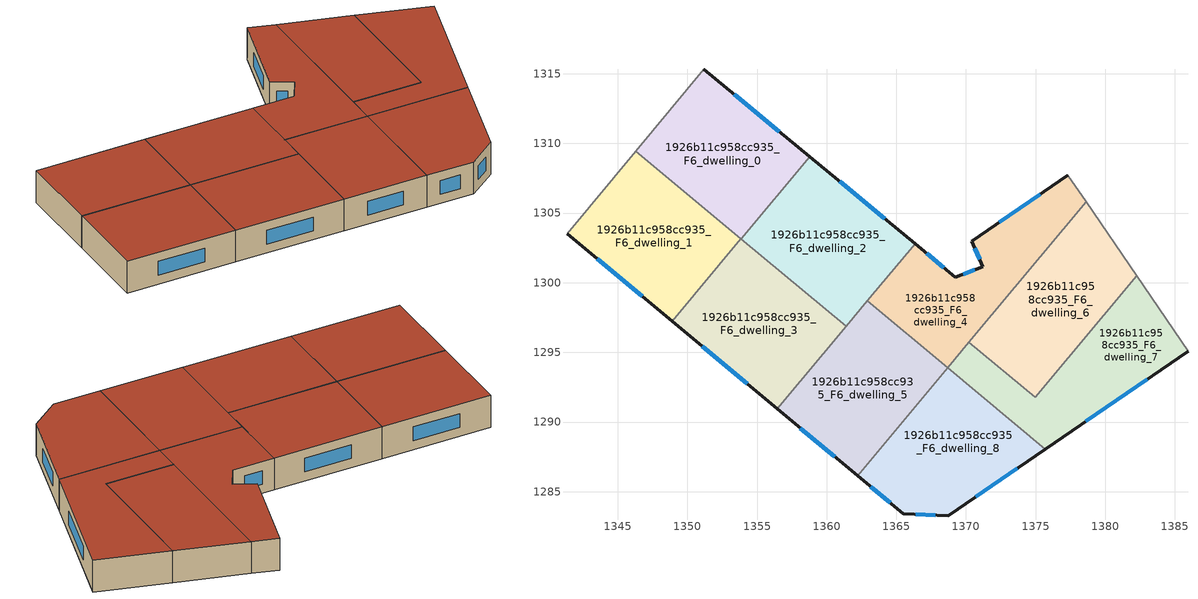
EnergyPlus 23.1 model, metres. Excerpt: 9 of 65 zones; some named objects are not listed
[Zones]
1926b11c958cc935_F6_dwelling_0
 floor to 1926b11c958cc935_F5_dwelling_0 (EU_floor_Construction): 1358.77,1309.05 1353.84,1303.14 1346.28,1309.44 1351.18,1315.33 z18
 wall outside (EU_wall_Construction): 1358.77,1309.05 1351.18,1315.33 z18:21
 wall to 1926b11c958cc935_F6_dwelling_1 (EU_wall_Construction): 1346.28,1309.44 1353.84,1303.14 z18:21
 wall adiabatic (EU_wall_Construction): 1351.18,1315.33 1346.28,1309.44 z18:21
 wall to 1926b11c958cc935_F6_dwelling_2 (EU_wall_Construction): 1353.85,1303.15 1358.77,1309.05 z18:21
 wall to 1926b11c958cc935_F6_dwelling_3 (EU_wall_Construction): 1353.84,1303.14 1353.85,1303.15 z18:21
 window (EU_Window_Construction): 1356.61,1310.85 1353.35,1313.54 z18.86:20.14
 roof outside (EU_roof_Construction): 1353.84,1303.14 1358.77,1309.05 1351.18,1315.33 1346.28,1309.44 z21
1926b11c958cc935_F6_dwelling_1
 floor to 1926b11c958cc935_F5_dwelling_1 (EU_floor_Construction): 1353.84,1303.14 1348.92,1297.23 1341.36,1303.53 1346.28,1309.44 z18
 wall outside (EU_wall_Construction): 1341.36,1303.53 1348.92,1297.23 z18:21
 wall adiabatic (EU_wall_Construction): 1346.28,1309.44 1341.36,1303.53 z18:21
 wall to 1926b11c958cc935_F6_dwelling_3 (EU_wall_Construction): 1348.92,1297.23 1353.84,1303.14 z18:21
 window (EU_Window_Construction): 1343.52,1301.73 1346.76,1299.03 z18.86:20.14
 roof outside (EU_roof_Construction): 1348.92,1297.23 1353.84,1303.14 1346.28,1309.44 1341.36,1303.53 z21
1926b11c958cc935_F6_dwelling_2
 floor to 1926b11c958cc935_F5_dwelling_2 (EU_floor_Construction): 1366.34,1302.79 1361.4,1296.86 1353.85,1303.15 1358.77,1309.05 z18
 wall outside (EU_wall_Construction): 1366.34,1302.79 1358.77,1309.05 z18:21
 wall to 1926b11c958cc935_F6_dwelling_3 (EU_wall_Construction): 1353.85,1303.15 1361.4,1296.86 z18:21
 wall to 1926b11c958cc935_F6_dwelling_4 (EU_wall_Construction): 1362.92,1298.69 1366.34,1302.79 z18:21
 wall to 1926b11c958cc935_F6_dwelling_5 (EU_wall_Construction): 1361.4,1296.86 1362.92,1298.69 z18:21
 window (EU_Window_Construction): 1364.18,1304.58 1360.94,1307.26 z18.86:20.14
 roof outside (EU_roof_Construction): 1361.4,1296.86 1366.34,1302.79 1358.77,1309.05 1353.85,1303.15 z21
1926b11c958cc935_F6_dwelling_3
 floor to 1926b11c958cc935_F5_dwelling_3 (EU_floor_Construction): 1361.4,1296.86 1356.46,1290.94 1348.92,1297.23 1353.85,1303.15 z18
 wall outside (EU_wall_Construction): 1348.92,1297.23 1356.46,1290.94 z18:21
 wall to 1926b11c958cc935_F6_dwelling_5 (EU_wall_Construction): 1356.46,1290.94 1361.4,1296.86 z18:21
 window (EU_Window_Construction): 1351.07,1295.44 1354.31,1292.74 z18.86:20.14
 roof outside (EU_roof_Construction): 1356.46,1290.94 1361.4,1296.86 1353.85,1303.15 1348.92,1297.23 z21
1926b11c958cc935_F6_dwelling_4
 floor to 1926b11c958cc935_F5_dwelling_4 (EU_floor_Construction): 1377.31,1307.7 1378.61,1305.8 1368.68,1293.88 1362.92,1298.69 1366.34,1302.79 1369.24,1300.39 1371.19,1301.16 1370.42,1302.99 z18
 wall outside (EU_wall_Construction): 1377.31,1307.7 1370.42,1302.99 1371.19,1301.16 1369.24,1300.39 1366.34,1302.79 z18:21
 wall adiabatic (EU_wall_Construction): 1378.61,1305.8 1377.31,1307.7 z18:21
 wall to 1926b11c958cc935_F6_dwelling_5 (EU_wall_Construction): 1362.92,1298.69 1368.68,1293.88 z18:21
 wall to 1926b11c958cc935_F6_dwelling_6 (EU_wall_Construction): 1370.21,1295.72 1378.61,1305.8 z18:21
 wall to 1926b11c958cc935_F6_dwelling_7 (EU_wall_Construction): 1368.68,1293.88 1370.21,1295.72 z18:21
 window (EU_Window_Construction): 1375.34,1306.36 1372.39,1304.33 / 1368.41,1301.08 1367.17,1302.11 / 1370.63,1300.94 1369.8,1300.61 / 1370.64,1302.46 1370.97,1301.68 z18.86:20.14
 roof outside (EU_roof_Construction): 1368.68,1293.88 1378.61,1305.8 1377.31,1307.7 1370.42,1302.99 1371.19,1301.16 1369.24,1300.39 1366.34,1302.79 1362.92,1298.69 z21
1926b11c958cc935_F6_dwelling_5
 floor to 1926b11c958cc935_F5_dwelling_5 (EU_floor_Construction): 1368.68,1293.88 1362.23,1286.14 1356.46,1290.94 1362.92,1298.69 z18
 wall outside (EU_wall_Construction): 1356.46,1290.94 1362.23,1286.14 z18:21
 wall to 1926b11c958cc935_F6_dwelling_8 (EU_wall_Construction): 1362.23,1286.14 1368.68,1293.88 z18:21
 window (EU_Window_Construction): 1358.11,1289.57 1360.58,1287.51 z18.86:20.14
 roof outside (EU_roof_Construction): 1362.23,1286.14 1368.68,1293.88 1362.92,1298.69 1356.46,1290.94 z21
1926b11c958cc935_F6_dwelling_6
 floor to 1926b11c958cc935_F5_dwelling_6 (EU_floor_Construction): 1378.61,1305.8 1382.24,1300.5 1374.96,1291.76 1370.21,1295.72 z18
 wall to 1926b11c958cc935_F6_dwelling_7 (EU_wall_Construction): 1370.21,1295.72 1374.96,1291.76 1382.24,1300.5 z18:21
 wall adiabatic (EU_wall_Construction): 1382.24,1300.5 1378.61,1305.8 z18:21
 roof outside (EU_roof_Construction): 1374.96,1291.76 1382.24,1300.5 1378.61,1305.8 1370.21,1295.72 z21
1926b11c958cc935_F6_dwelling_7
 floor to 1926b11c958cc935_F5_dwelling_7 (EU_floor_Construction): 1382.24,1300.5 1385.93,1295.1 1375.68,1288.05 1368.68,1293.88 1370.21,1295.72 1374.96,1291.76 z18
 wall outside (EU_wall_Construction): 1375.68,1288.05 1385.93,1295.1 z18:21
 wall adiabatic (EU_wall_Construction): 1385.93,1295.1 1382.24,1300.5 z18:21
 wall to 1926b11c958cc935_F6_dwelling_8 (EU_wall_Construction): 1368.68,1293.88 1375.68,1288.05 z18:21
 window (EU_Window_Construction): 1378.61,1290.06 1383.01,1293.08 z18.86:20.14
 roof outside (EU_roof_Construction): 1385.93,1295.1 1382.24,1300.5 1374.96,1291.76 1370.21,1295.72 1368.68,1293.88 1375.68,1288.05 z21
1926b11c958cc935_F6_dwelling_8
 floor to 1926b11c958cc935_F5_dwelling_8 (EU_floor_Construction): 1375.68,1288.05 1368.72,1283.26 1365.48,1283.42 1362.23,1286.14 1368.68,1293.88 z18
 wall outside (EU_wall_Construction): 1362.23,1286.14 1365.48,1283.42 1368.72,1283.26 1375.68,1288.05 z18:21
 window (EU_Window_Construction): 1370.71,1284.63 1373.7,1286.68 / 1366.41,1283.37 1367.8,1283.31 / 1363.16,1285.36 1364.55,1284.2 z18.86:20.14
 roof outside (EU_roof_Construction): 1375.68,1288.05 1368.68,1293.88 1362.23,1286.14 1365.48,1283.42 1368.72,1283.26 z21
[Building]
EU S2 Campaign: North Axis=0; Terrain=City; Solar Distribution=FullExterior
[Site:Location]
Helsinki-Vantaa.AP: Latitude=60.317; Longitude=24.963; Time Zone=2; Elevation=54.6
[SizingPeriod:WeatherFileDays]
AnnualSizingPeriod: Begin Month=1; Begin Day of Month=1; End Month=12; End Day of Month=31; Day of Week for Start Day=Monday; Use Weather File Daylight Saving Period=No; Use Weather File Rain and Snow Indicators=No
[MATERIAL]
EU_InternalMass_Material: Roughness=MediumRough; Thickness=0.1; Conductivity=1; Density=1800; Specific Heat=900; Thermal Absorptance=0.9; Solar Absorptance=0.7; Visible Absorptance=0.7
[MATERIAL:NOMASS] Roughness=MediumRough; Thermal Absorptance=0.9; Solar Absorptance=0.7; Visible Absorptance=0.7
Name | Thermal Resistance
EU_wall_NoMass | 1.10183
EU_roof_NoMass; EU_floor_NoMass | 1.70606
[WINDOWMATERIAL:SIMPLEGLAZINGSYSTEM]
EU_Window_SimpleGlazing: UFactor=3.11035; Solar Heat Gain Coefficient=0.8; Visible Transmittance=0.8
[CONSTRUCTION]
EU_wall_Construction: EU_wall_NoMass
EU_roof_Construction: EU_roof_NoMass
EU_floor_Construction: EU_floor_NoMass
EU_Window_Construction: EU_Window_SimpleGlazing
EU_InternalMass_Construction: EU_InternalMass_Material
[ZONE] Type=1; Multiplier=1; Ceiling Height=autocalculate; Floor Area=autocalculate; Part of Total Floor Area=Yes
Name | Volume
1926b11c958cc935_F6_dwelling_0 | 227.019
1926b11c958cc935_F6_dwelling_1 | 226.998
1926b11c958cc935_F6_dwelling_2 | 227.024
1926b11c958cc935_F6_dwelling_3 | 227.003
1926b11c958cc935_F6_dwelling_4 | 227.002
1926b11c958cc935_F6_dwelling_5 | 227.005
1926b11c958cc935_F6_dwelling_6 | 226.99
1926b11c958cc935_F6_dwelling_7 | 227.014
1926b11c958cc935_F6_dwelling_8 | 227
[INTERNALMASS] Construction=EU_InternalMass_Construction
Name | Zone or ZoneList | Surface Area
1926b11c958cc935_F6_dwelling_0_EU_InternalMass | 1926b11c958cc935_F6_dwelling_0 | 75.6715
1926b11c958cc935_F6_dwelling_1_EU_InternalMass | 1926b11c958cc935_F6_dwelling_1 | 75.6658
1926b11c958cc935_F6_dwelling_2_EU_InternalMass | 1926b11c958cc935_F6_dwelling_2 | 75.6756
1926b11c958cc935_F6_dwelling_3_EU_InternalMass | 1926b11c958cc935_F6_dwelling_3 | 75.6639
1926b11c958cc935_F6_dwelling_4_EU_InternalMass | 1926b11c958cc935_F6_dwelling_4 | 75.668
1926b11c958cc935_F6_dwelling_5_EU_InternalMass | 1926b11c958cc935_F6_dwelling_5 | 75.668
1926b11c958cc935_F6_dwelling_6_EU_InternalMass | 1926b11c958cc935_F6_dwelling_6 | 75.6624
1926b11c958cc935_F6_dwelling_7_EU_InternalMass | 1926b11c958cc935_F6_dwelling_7 | 75.6715
1926b11c958cc935_F6_dwelling_8_EU_InternalMass | 1926b11c958cc935_F6_dwelling_8 | 75.6666
[OTHEREQUIPMENT] Fuel Type=Electricity; Design Level Calculation Method=Watts/Area; Power per Zone Floor Area=1; Fraction Latent=0; Fraction Radiant=0; Fraction Lost=0; Carbon Dioxide Generation Rate=0; EndUse Subcategory=EU_Step8_InternalGains
Name | Zone or ZoneList or Space or SpaceList | Schedule
EU_Step8_InternalGain_1926b11c958cc935_F6_dwelling_0_f000 | 1926b11c958cc935_F6_dwelling_0 | EU_Step8_GainSchedule_1926b11c958cc935_F6_dwelling_0_f000
EU_Step8_InternalGain_1926b11c958cc935_F6_dwelling_1_f000 | 1926b11c958cc935_F6_dwelling_1 | EU_Step8_GainSchedule_1926b11c958cc935_F6_dwelling_1_f000
EU_Step8_InternalGain_1926b11c958cc935_F6_dwelling_2_f000 | 1926b11c958cc935_F6_dwelling_2 | EU_Step8_GainSchedule_1926b11c958cc935_F6_dwelling_2_f000
EU_Step8_InternalGain_1926b11c958cc935_F6_dwelling_3_f000 | 1926b11c958cc935_F6_dwelling_3 | EU_Step8_GainSchedule_1926b11c958cc935_F6_dwelling_3_f000
EU_Step8_InternalGain_1926b11c958cc935_F6_dwelling_4_f000 | 1926b11c958cc935_F6_dwelling_4 | EU_Step8_GainSchedule_1926b11c958cc935_F6_dwelling_4_f000
EU_Step8_InternalGain_1926b11c958cc935_F6_dwelling_5_f000 | 1926b11c958cc935_F6_dwelling_5 | EU_Step8_GainSchedule_1926b11c958cc935_F6_dwelling_5_f000
EU_Step8_InternalGain_1926b11c958cc935_F6_dwelling_6_f000 | 1926b11c958cc935_F6_dwelling_6 | EU_Step8_GainSchedule_1926b11c958cc935_F6_dwelling_6_f000
EU_Step8_InternalGain_1926b11c958cc935_F6_dwelling_7_f000 | 1926b11c958cc935_F6_dwelling_7 | EU_Step8_GainSchedule_1926b11c958cc935_F6_dwelling_7_f000
EU_Step8_InternalGain_1926b11c958cc935_F6_dwelling_8_f000 | 1926b11c958cc935_F6_dwelling_8 | EU_Step8_GainSchedule_1926b11c958cc935_F6_dwelling_8_f000
[ZONEVENTILATION:DESIGNFLOWRATE] Schedule=EU_AlwaysOn; Design Flow Rate Calculation Method=AirChanges/Hour; Air Changes per Hour=0.756316; Ventilation Type=Natural; Fan Pressure Rise=0; Fan Total Efficiency=1; Constant Term Coefficient=1; Temperature Term Coefficient=0; Velocity Term Coefficient=0; Velocity Squared Term Coefficient=0; Minimum Indoor Temperature=-100; Maximum Indoor Temperature=100; Delta Temperature=-100; Minimum Outdoor Temperature=-100; Maximum Outdoor Temperature=100; Maximum Wind Speed=40
Name | Zone or ZoneList or Space or SpaceList
EU_ConstantAir_1926b11c958cc935_F6_dwelling_0 | 1926b11c958cc935_F6_dwelling_0
EU_ConstantAir_1926b11c958cc935_F6_dwelling_1 | 1926b11c958cc935_F6_dwelling_1
EU_ConstantAir_1926b11c958cc935_F6_dwelling_2 | 1926b11c958cc935_F6_dwelling_2
EU_ConstantAir_1926b11c958cc935_F6_dwelling_3 | 1926b11c958cc935_F6_dwelling_3
EU_ConstantAir_1926b11c958cc935_F6_dwelling_4 | 1926b11c958cc935_F6_dwelling_4
EU_ConstantAir_1926b11c958cc935_F6_dwelling_5 | 1926b11c958cc935_F6_dwelling_5
EU_ConstantAir_1926b11c958cc935_F6_dwelling_6 | 1926b11c958cc935_F6_dwelling_6
EU_ConstantAir_1926b11c958cc935_F6_dwelling_7 | 1926b11c958cc935_F6_dwelling_7
EU_ConstantAir_1926b11c958cc935_F6_dwelling_8 | 1926b11c958cc935_F6_dwelling_8
[HVACTEMPLATE:ZONE:IDEALLOADSAIRSYSTEM] System Availability Schedule=EU_AlwaysOn; Maximum Heating Supply Air Temperature=50; Minimum Cooling Supply Air Temperature=13; Maximum Heating Supply Air Humidity Ratio=0.0156; Minimum Cooling Supply Air Humidity Ratio=0.0077; Heating Limit=NoLimit; Cooling Limit=NoLimit; Heating Availability Schedule=EU_AlwaysOn; Cooling Availability Schedule=EU_CoolingOff; Dehumidification Control Type=ConstantSensibleHeatRatio; Cooling Sensible Heat Ratio=0.7; Dehumidification Setpoint=60; Humidification Control Type=None; Humidification Setpoint=30; Outdoor Air Method=None; Outdoor Air Flow Rate per Person=0.00944; Outdoor Air Flow Rate per Zone Floor Area=0; Outdoor Air Flow Rate per Zone=0; Demand Controlled Ventilation Type=None; Outdoor Air Economizer Type=NoEconomizer; Heat Recovery Type=None; Sensible Heat Recovery Effectiveness=0.7; Latent Heat Recovery Effectiveness=0.65
Name | Template Thermostat
1926b11c958cc935_F6_dwelling_0 | EU_HeatOnly_1926b11c958cc935_F6_dwelling_0
1926b11c958cc935_F6_dwelling_1 | EU_HeatOnly_1926b11c958cc935_F6_dwelling_1
1926b11c958cc935_F6_dwelling_2 | EU_HeatOnly_1926b11c958cc935_F6_dwelling_2
1926b11c958cc935_F6_dwelling_3 | EU_HeatOnly_1926b11c958cc935_F6_dwelling_3
1926b11c958cc935_F6_dwelling_4 | EU_HeatOnly_1926b11c958cc935_F6_dwelling_4
1926b11c958cc935_F6_dwelling_5 | EU_HeatOnly_1926b11c958cc935_F6_dwelling_5
1926b11c958cc935_F6_dwelling_6 | EU_HeatOnly_1926b11c958cc935_F6_dwelling_6
1926b11c958cc935_F6_dwelling_7 | EU_HeatOnly_1926b11c958cc935_F6_dwelling_7
1926b11c958cc935_F6_dwelling_8 | EU_HeatOnly_1926b11c958cc935_F6_dwelling_8
[SIZING:ZONE] Zone Cooling Design Supply Air Temperature Input Method=SupplyAirTemperature; Zone Cooling Design Supply Air Temperature=13; Zone Heating Design Supply Air Temperature Input Method=SupplyAirTemperature; Zone Heating Design Supply Air Temperature=50; Zone Cooling Design Supply Air Humidity Ratio=0.008; Zone Heating Design Supply Air Humidity Ratio=0.008; Cooling Design Air Flow Method=DesignDay; Cooling Design Air Flow Rate=0; Cooling Minimum Air Flow per Zone Floor Area=0.000762; Cooling Minimum Air Flow=0; Cooling Minimum Air Flow Fraction=0.2; Heating Design Air Flow Method=DesignDay; Heating Design Air Flow Rate=0; Heating Maximum Air Flow per Zone Floor Area=0.002032; Heating Maximum Air Flow=0.141576; Heating Maximum Air Flow Fraction=0.3; Account for Dedicated Outdoor Air System=No; Dedicated Outdoor Air System Control Strategy=NeutralSupplyAir; Dedicated Outdoor Air Low Setpoint Temperature for Design=autosize; Dedicated Outdoor Air High Setpoint Temperature for Design=autosize; Zone Load Sizing Method=Sensible Load Only No Latent Load; Zone Latent Cooling Design Supply Air Humidity Ratio Input Method=HumidityRatioDifference; Zone Cooling Design Supply Air Humidity Ratio Difference=0.005; Zone Latent Heating Design Supply Air Humidity Ratio Input Method=HumidityRatioDifference; Zone Humidification Design Supply Air Humidity Ratio Difference=0.005
1926b11c958cc935_F6_dwelling_0; 1926b11c958cc935_F6_dwelling_1; 1926b11c958cc935_F6_dwelling_2; 1926b11c958cc935_F6_dwelling_3; 1926b11c958cc935_F6_dwelling_4; 1926b11c958cc935_F6_dwelling_5; 1926b11c958cc935_F6_dwelling_6; 1926b11c958cc935_F6_dwelling_7; 1926b11c958cc935_F6_dwelling_8
[SCHEDULE:CONSTANT]
Name | Hourly Value
EU_AlwaysOn | 1
EU_CoolingOff | 0
[SCHEDULE:FILE] Column Number=1; Rows to Skip at Top=0; Number of Hours of Data=8760; Column Separator=Comma; Interpolate to Timestep=No; Minutes per Item=60; Adjust Schedule for Daylight Savings=Yes
Name | File
EU_Step8_GainSchedule_1926b11c958cc935_F6_dwelling_0_f000 | ../../schedules/1926b11c958cc935/1926b11c958cc935_F6_dwelling_0_f000_gain.csv
EU_Step8_GainSchedule_1926b11c958cc935_F6_dwelling_1_f000 | ../../schedules/1926b11c958cc935/1926b11c958cc935_F6_dwelling_1_f000_gain.csv
EU_Step8_GainSchedule_1926b11c958cc935_F6_dwelling_2_f000 | ../../schedules/1926b11c958cc935/1926b11c958cc935_F6_dwelling_2_f000_gain.csv
EU_Step8_GainSchedule_1926b11c958cc935_F6_dwelling_3_f000 | ../../schedules/1926b11c958cc935/1926b11c958cc935_F6_dwelling_3_f000_gain.csv
EU_Step8_GainSchedule_1926b11c958cc935_F6_dwelling_4_f000 | ../../schedules/1926b11c958cc935/1926b11c958cc935_F6_dwelling_4_f000_gain.csv
EU_Step8_GainSchedule_1926b11c958cc935_F6_dwelling_5_f000 | ../../schedules/1926b11c958cc935/1926b11c958cc935_F6_dwelling_5_f000_gain.csv
EU_Step8_GainSchedule_1926b11c958cc935_F6_dwelling_6_f000 | ../../schedules/1926b11c958cc935/1926b11c958cc935_F6_dwelling_6_f000_gain.csv
EU_Step8_GainSchedule_1926b11c958cc935_F6_dwelling_7_f000 | ../../schedules/1926b11c958cc935/1926b11c958cc935_F6_dwelling_7_f000_gain.csv
EU_Step8_GainSchedule_1926b11c958cc935_F6_dwelling_8_f000 | ../../schedules/1926b11c958cc935/1926b11c958cc935_F6_dwelling_8_f000_gain.csv
